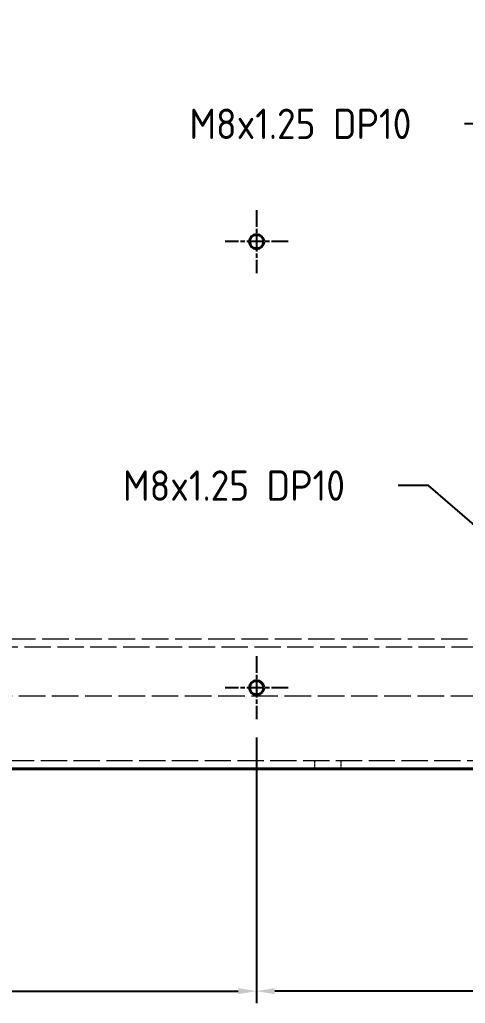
# Model space of a CAD drawing. Header units: millimetres. Extents: x 0 to 2523, y 0 to 1782.
# Drawn here: x 982.2 to 1092, y 487.1 to 729.7 of the extents above; entities that cross this region are included whole.
import ezdxf

# ---------------------------------------------------------------- set-up
doc = ezdxf.new("R2010")
doc.units = ezdxf.units.MM
doc.header["$LTSCALE"] = 3
doc.linetypes.add('CHAIN', pattern=[0.3543, 0.2362, -0.0295, 0.0591, -0.0295])
doc.linetypes.add('DASHED', pattern=[0.2067, 0.1654, -0.0413])
for name, color, linetype, lineweight in [('가려진 것(ISO)', 2, 'DASHED', 18), ('가시적인 것(ISO)', 3, 'Continuous', 40), ('기호(ISO)', 5, 'Continuous', 25), ('중심 표식(ISO)', 1, 'Continuous', 25), ('치수(ISO)', 2, 'Continuous', 25)]:
    doc.layers.add(name, color=color, linetype=linetype, lineweight=lineweight)
doc.styles.add('치수 텍스트_PSTEK_POSCO', font='isocp.shx')
doc.dimstyles.new('치수_PSTEK_POSCO', dxfattribs={"dimscale": 3, "dimtxt": 2.5, "dimasz": 1.5, "dimexe": 1, "dimexo": 1.5, "dimgap": 1, "dimtad": 1, "dimrnd": 1e-08, "dimdsep": 46, "dimtxsty": '치수 텍스트_PSTEK_POSCO', "dimcen": 0.09, "dimdle": 10, "dimclrd": 7, "dimclre": 7, "dimclrt": 2, "dimadec": 1, "dimazin": 2, "dimtfac": 1, "dimtmove": 0, "dimatfit": 3, "dimfxl": 0, "dimtolj": 1, "dimlwd": -1, "dimlwe": -1, "dimarcsym": 0})
doc.dimstyles.new('치수_PSTEK_POSCO$7', dxfattribs={"dimscale": 3, "dimtxt": 2.5, "dimasz": 2.5, "dimexe": 1, "dimexo": 1.5, "dimgap": 1, "dimtad": 1, "dimrnd": 1e-08, "dimdsep": 46, "dimtxsty": '치수 텍스트_PSTEK_POSCO', "dimcen": 0.09, "dimdle": 10, "dimclrd": 7, "dimclre": 7, "dimclrt": 2, "dimadec": 1, "dimazin": 2, "dimtfac": 1, "dimtmove": 0, "dimatfit": 3, "dimfxl": 0, "dimtolj": 1, "dimlwd": -1, "dimlwe": -1, "dimarcsym": 0})

# ---------------------------------------------------------------- blocks, each defined once
blk = doc.blocks.new('*D48')
at = {"layer": 'Defpoints', "color": 0}
for p in [(890.58, 557.22), (1040.58, 557.22), (1040.58, 490.15)]:
    blk.add_point(p, dxfattribs=at)
at = {"layer": '치수(ISO)', "color": 7}
for p, q in [((890.58, 552.72), (890.58, 487.15)), ((1040.58, 552.72), (1040.58, 487.15)), ((895.08, 490.15), (1036.08, 490.15))]:
    blk.add_line(p, q, dxfattribs=at)
for points in [[(895.08, 490.9), (895.08, 489.4), (890.58, 490.15)], [(1036.08, 490.9), (1036.08, 489.4), (1040.58, 490.15)]]:
    blk.add_solid(points, dxfattribs=at)
at = {"layer": '치수(ISO)', "color": 2, "insert": (959.58, 496.9), "char_height": 7.5, "attachment_point": 4, "style": '치수 텍스트_PSTEK_POSCO'}
blk.add_mtext('\\A1;150', dxfattribs=at)
blk = doc.blocks.new('*D50')
at = {"layer": 'Defpoints', "color": 0}
for p in [(1040.58, 557.22), (1165.58, 544.97), (1040.58, 490.15)]:
    blk.add_point(p, dxfattribs=at)
at = {"layer": '치수(ISO)', "color": 7}
for p, q in [((1040.58, 552.72), (1040.58, 487.15)), ((1165.58, 540.47), (1165.58, 487.15)), ((1161.08, 490.15), (1045.08, 490.15))]:
    blk.add_line(p, q, dxfattribs=at)
for points in [[(1045.08, 490.9), (1045.08, 489.4), (1040.58, 490.15)], [(1161.08, 490.9), (1161.08, 489.4), (1165.58, 490.15)]]:
    blk.add_solid(points, dxfattribs=at)
at = {"layer": '치수(ISO)', "color": 2, "insert": (1096.93, 496.9), "char_height": 7.5, "attachment_point": 4, "style": '치수 텍스트_PSTEK_POSCO'}
blk.add_mtext('\\A1;125', dxfattribs=at)

msp = doc.modelspace()

# ---------------------------------------------------------------- linework, layer by layer
at = {"layer": '가려진 것(ISO)', "ltscale": 13.05473}
msp.add_line((1135.5837, 574.9732), (795.5837, 574.9732), dxfattribs=at)
at = {"layer": '가려진 것(ISO)', "ltscale": 13.215807}
msp.add_line((1133.5837, 576.9732), (797.5837, 576.9732), dxfattribs=at)
at = {"layer": '가려진 것(ISO)', "ltscale": 13.208315}
msp.add_line((793.5837, 562.9732), (1137.5837, 562.9732), dxfattribs=at)
at = {"layer": '가려진 것(ISO)', "ltscale": 13.032789}
msp.add_line((1163.5837, 546.9732), (767.5837, 546.9732), dxfattribs=at)
at = {"layer": '가려진 것(ISO)', "ltscale": 1.269698}
for p, q in [((1054.8337, 546.9732), (1054.8337, 544.9732)), ((1061.3337, 546.9732), (1061.3337, 544.9732))]:
    msp.add_line(p, q, dxfattribs=at)
at = {"layer": '가시적인 것(ISO)'}
msp.add_line((1165.5837, 544.9732), (765.5837, 544.9732), dxfattribs=at)
for centre in [(1040.5837, 674.9732), (1040.5837, 564.9732)]:
    msp.add_circle(centre, 1.75, dxfattribs=at)
at = {"layer": '중심 표식(ISO)', "linetype": 'CHAIN', "ltscale": 5.741138}
for p, q in [((1040.5837, 682.7232), (1040.5837, 667.2232)), ((1048.3337, 674.9732), (1032.8337, 674.9732)), ((1040.5837, 572.7232), (1040.5837, 557.2232)), ((1048.3337, 564.9732), (1032.8337, 564.9732))]:
    msp.add_line(p, q, dxfattribs=at)

# ---------------------------------------------------------------- texts
at = {"layer": '기호(ISO)', "color": 2, "char_height": 7.5, "width": 64.825388, "attachment_point": 4, "line_spacing_factor": 0.4375, "style": '치수 텍스트_PSTEK_POSCO'}
for insert in [(1024.013, 704.0321), (1007.649, 614.8236)]:
    msp.add_mtext('{M8x1.25 DP10}', dxfattribs=dict(at, insert=insert))

# ---------------------------------------------------------------- dimensions: what is measured, and where the dimension line sits
at = {"layer": '치수(ISO)', "color": 7}
for p1, picture, middle in [((890.5837, 557.2232), '*D48', (965.5837, 490.1468)), ((1165.5837, 544.9732), '*D50', (1103.0837, 490.1468))]:
    dim = msp.add_linear_dim(base=(1040.5837, 490.1468), p1=p1, p2=(1040.5837, 557.2232), angle=180, dimstyle='치수_PSTEK_POSCO', override={"dimdec": 2, "dimtp": 0, "dimtm": 0, "dimtdec": 2, "dimtofl": 0, "dimatfit": 1}, dxfattribs=at)
    dim.commit()
    dim.dimension.update_dxf_attribs({"geometry": picture, "text_midpoint": middle, "dimtype": 160})

# ---------------------------------------------------------------- leaders
at = {"layer": '기호(ISO)', "color": 7, "annotation_type": 0, "has_hookline": 1, "hookline_direction": 1, "text_width": 55.5059}
for points in [[(1118.2609, 729.7167), (1099.3384, 704.0321), (1091.8384, 704.0321)], [(1103.2337, 597.3233), (1082.9744, 614.8236), (1075.4744, 614.8236)]]:
    msp.add_leader(points, dimstyle='치수_PSTEK_POSCO$7', override={"dimtad": 0}, dxfattribs=at)

doc.saveas('drawing.dxf')
